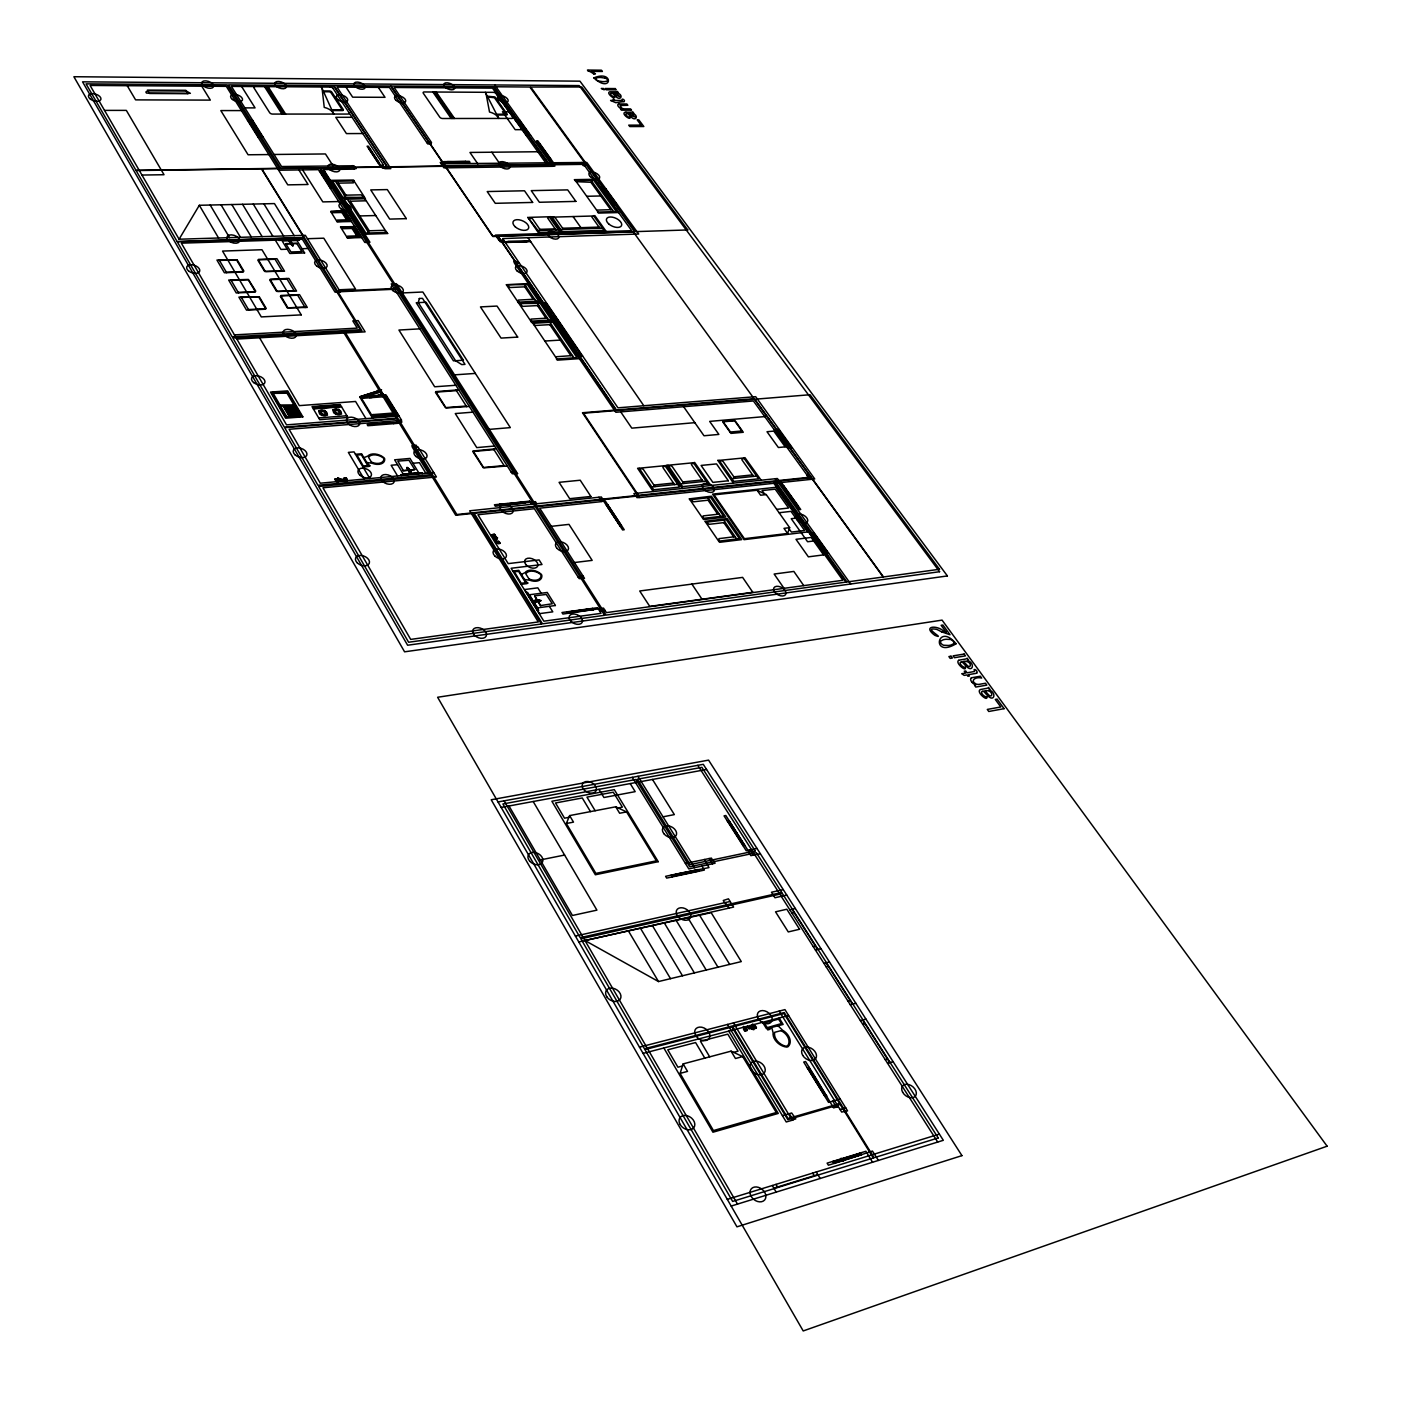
<?xml version="1.0" encoding="UTF-8"?>
<svg xmlns="http://www.w3.org/2000/svg" width="1401" height="1401" viewBox="0 0 1401 1401"><rect width="100%" height="100%" fill="white"/><g stroke="black" fill="none" stroke-linecap="round" stroke-linejoin="round"><path stroke-width="1.5" d="M414.766 469.633L403.488 470.824L397.814 461.122L408.952 460.264L414.749 469.51L403.085 470.561M347.045 237.61L360.197 236.997L353.963 227.172L340.443 226.997L354.541 226.559L361.563 237.575L347.395 237.977L340.863 227.557M336.853 221.498L349.987 220.938L343.805 211.218L330.741 211.551L337.116 221.831L351.336 221.516L344.383 210.605L330.654 211.516M292.634 244.842L291.338 242.005M538.492 600.118L541.084 600.539L539.21 601.169M301.793 251.479L296.662 243.301L285.892 243.599M411.018 471.752C401.947 459.44 411.474 478.074 411.123 471.927M291.513 244.807L293.282 245.84L292.511 244.457M409.25 471.647L410.668 472.522L409.11 472.032M680.098 1073.394L683.145 1063.902L731.059 1051.153L742.67 1056.582L776.312 1112.517L713.442 1130.572L680.098 1073.394L687.523 1071.397L683.145 1063.902M787.59 533.466L789.656 527.669L766.259 494.606L757.083 490.227L714.09 494.851L744.421 538.685L787.59 533.466L783.982 528.352L789.656 527.669M718.66 541.171L719.571 542.31L741.724 539.613L727.172 518.545L704.843 521.382L705.841 522.24L726.436 519.859L739.413 538.649L718.66 541.171L705.666 522.223M733.406 483.135L717.75 460.264L719.221 460.544L733.844 481.401L758.554 478.827L743.826 457.987L744.964 457.654L761.163 480.21M566.354 823.508L569.612 815.592L615.74 806.801L626.58 811.915L656.421 860.827L595.88 873.401L566.354 823.508L573.499 822.124L569.612 815.592M682.234 488.494L666.526 465.22L668.014 465.29L682.637 486.62L708.083 483.958L693.442 462.803L694.633 462.453L710.71 485.376M653.199 491.541L637.613 468.284L639.276 468.389L653.724 489.772L679.573 487.075L665.002 465.605L666.648 465.692M538.965 600.083L540.663 600.854L535.83 601.905M541.066 302.283L518.825 303.562L540.243 303.387L551.539 320.006L530.891 321.179L531.277 322.072L553.745 320.952L531.609 322.195M539.017 233.669L527.809 217.26L539.49 232.496L559.77 231.848L549.262 216.805L550.208 216.63L561.801 232.916L550.488 216.805M298.886 169.941L308.062 184.494L287.765 184.862L226.314 86.354L90.084 85.443L179.083 239.221L199.327 205.282L274.456 203.583L294.21 235.666M335.557 414.398L336.135 413.488M338.289 410.143L338.867 409.232M321.424 415.484L322.02 414.573M324.209 411.211L324.804 410.3M953.748 643.689L951.069 645.003A34.832 20.577 31.3 0 1 948.459 645.476L943.538 645.231A3.59 2.137 31.7 0 1 940.666 641.063L943.363 639.732A36.444 21.715 32.2 0 1 945.973 639.276L950.666 639.469A3.713 2.207 31.8 0 1 953.923 643.795M289.604 241.69L291.39 242.408M301.74 251.602L290.988 251.97L285.839 243.932L296.994 243.511M341.791 198.206L364.943 197.488L342.755 197.191L332.615 181.307L353.98 180.922L353.507 180.028L330.408 180.361M534.569 595.845L540.383 605.6L552.274 603.778L546.25 594.462L534.622 595.828L540.804 605.722M536.32 601.677L538.544 600.451M976.865 672.935C978.406 670.343 972.294 667.647 974.606 670.974M409.004 469.09L406.955 467.496L407.831 469.212M702.794 518.423L703.705 519.543L725.806 517.022L711.428 496.217L689.152 498.879L690.15 499.737L710.692 497.513L723.494 516.041L702.794 518.423L689.957 499.719M472.995 450.982L496.199 448.758M607.316 81.065L604.742 81.591A28.861 14.098 23.9 0 1 602.377 81.591L597.999 80.908A2.96 1.454 24 0 1 595.968 78.036M595.968 78.036L598.56 77.51A30.034 14.868 24.2 0 1 600.924 77.51L605.109 78.123M291.285 244.474L292.511 245.7M435.676 391.632L458.67 389.828M556.179 356.747L572.466 355.556M528.352 283.58L506.164 284.736L527.512 284.648L538.685 301.092L518.09 302.161L518.475 303.036L540.891 302.038M536.005 601.624L534.727 601.379L535.76 601.502M365.468 200.798L348.639 201.289M506.969 114.97L497.005 115.057M505.393 114.146L496.602 114.269M974.448 671.482L967.075 672.813L965.709 670.956L964.256 671.202L965.622 673.075L961.734 673.723L964.203 675.387L966.953 674.914L967.951 676.28L969.404 676.035L968.424 674.669L974.781 673.583A12.697 7.548 32.2 0 0 976.812 673.058M958.704 660.326C954.554 662.62 966.848 672.743 965.254 667.314M353.98 180.922L364.242 196.753M521.365 574.445L525.042 572.624A10.823 6.917 25.1 0 1 540.996 574.025A3.555 2.259 25.1 0 1 541.819 575.338A10.823 6.9 25 0 1 529.771 580.207L524.499 579.506M749.868 1026.022L754.053 1024.516M335.802 412.419A2.084 1.261 21 0 0 339.13 412.594A2.084 1.261 21 0 0 336.713 410.423A2.084 1.261 21 0 0 335.802 412.419L335.977 412.384M363.927 457.672L367.815 456.061A10.735 6.672 21.8 0 1 383.962 457.759A3.52 2.189 21.9 0 1 384.715 459.02A10.718 6.655 21.7 0 1 372.123 463.276L366.799 462.488M534.884 600.626L535.935 601.134M409.687 471.524L410.686 471.962M410.405 472.382L409.547 471.997M381.405 391.825L362.141 397.972L361.353 397.166L380.634 391.019L383.103 394.154L371.405 397.604M300.9 416.377L285.559 416.71M731.164 1206.068L943.328 1140.309L703.284 764.333L498.02 801.95M842.666 1160.816L828.376 1165.194L827.115 1163.145L841.406 1158.767M843.139 1160.676L872.455 1151.079L878.392 1160.431M727.294 1199.361L939.37 1134.092M773.842 1188.153L817.816 1174.581M841.896 1158.627L865.906 1151.272L872.543 1162.252M833.017 1161.639L860.442 1153.251M833.14 1161.849L860.564 1153.443M833.823 1162.988L861.247 1154.564M833.945 1163.18L861.387 1154.774M272.424 392.56L287.398 391.982L301.25 415.467M274.088 393.348L287.047 393.226M369.706 397.761L382.526 393.926L381.107 391.895M792.931 1119.732L795.803 1118.891L791.67 1112.989L782.441 1115.651M836.415 1107.088L833.613 1107.911L814.909 1076.686M838.323 1106.843L836.572 1107.35L832.737 1101.133M840.022 1109.592L845.836 1107.893M840.302 1098.962L828.534 1102.359L813.035 1077.211M824.874 1096.405L826.748 1095.88M887.551 1063.271L893.137 1061.695M812.983 1076.651L813.28 1077.141M814.384 1076.266L814.681 1076.756M885.257 1059.681L887.498 1059.051M807.326 1067.912L809.183 1067.404M292.844 404.907L279.99 405.012M293.527 406.062L280.655 406.185M597.526 210.08L612.184 209.66M860.389 1020.611L865.958 1019.122M862.631 1024.131L864.855 1023.536M742.67 1056.582L735.472 1058.508L731.059 1051.153M682.462 1066.003L677.926 1067.212L667.769 1049.804L695.596 1042.554L704.826 1058.14M733.651 1052.361L738.047 1051.188L727.802 1034.148L700.465 1041.276L709.694 1056.844M643.077 1053.394L788.623 1015.515M742.95 1027.406L747.591 1026.618M750.236 1026.635L751.461 1026.32A10.56 7.565 34.8 0 0 753.16 1028.684L753.791 1029.717L751.636 1029.087A10.595 7.653 34.6 0 0 750.393 1026.583M745.034 1028.211L748.081 1027.406M751.566 1026.513L753.388 1026.022M848.043 1001.242L850.284 1000.664M751.636 1029.087L753.16 1028.684M850.267 1004.727L855.836 1003.274M639.486 1047.16L784.963 1009.613L847.57 1110.905L841.668 1112.044L779.184 1011.102M823.893 963.328L829.445 961.944M826.082 966.743L828.306 966.182M345.609 480.823L345.557 479.702M336.66 481.664L340.828 480.981M815.435 950.018L820.986 948.67M658.505 981.558L741.287 961.594L711.165 912.664L584.953 940.509L658.505 981.558L628.401 930.929M813.28 946.638L815.487 946.095M534.727 600.241L539.105 600.083M791.898 913.084L794.122 912.559M789.779 909.757L795.313 908.478M578.788 941.962L733.599 907.077L728.45 898.829L723.266 900.493L724.65 902.717M786.767 895.099L774.963 897.743L771.478 892.244L783.264 889.617M575.408 936.078L730.114 901.491M671.289 875.362L697.961 869.688M671.412 875.537L698.066 869.863M672.007 876.518L698.766 871.019M680.571 875.152L666.683 878.094L665.598 876.325L679.485 873.366M681.026 875.047L704.37 870.074L701.936 866.116M760.375 853.752L750.848 855.643L748.659 852.211M679.94 873.278L709.011 867.587L707.382 864.96M685.404 863.419L711.393 858.095L712.479 859.829M756.943 848.393L746.243 850.775L732.39 828.972M742.968 845.609L744.737 845.241M732.355 828.499L732.618 828.937M733.669 828.236L733.949 828.656M727.277 820.916L729.045 820.566M540.261 859.934L564.585 855.048M663.023 816.818L674.354 814.611L652.481 779.446M626.58 811.915L619.645 813.245L615.74 806.801M568.894 817.343L564.533 818.184L555.532 802.966L582.291 797.975L590.469 811.617M618.139 807.939L622.377 807.134L613.288 792.213L586.966 797.116L595.162 810.724M501.173 807.431L706.542 769.464M292.634 245.7L292.634 244.772M622.149 100.452L615.459 100.469L613.148 99.173L614.128 100.469L610.591 100.452L615.792 102.693L622.237 101.765A10.455 5.166 24.3 0 0 624.128 101.678C625.862 100.084 621.028 97.842 622.342 99.944M985.481 690.746L984.798 690.868A21.068 12.679 32.7 0 1 987.687 693.81C992.311 699.817 993.939 691.551 987.582 690.711A6.62 3.958 32.8 0 0 985.533 690.798M265.7 309.201L246.523 310.146L238.888 297.117L259.325 296.872M255.367 292.073L236.244 292.949L228.661 280.06L248.38 279.429L255.805 291.25M964.063 661.395L963.38 661.517A20.875 12.504 32.1 0 1 966.252 664.424C970.718 670.238 972.644 662.445 966.287 661.412M243.354 272.022L224.405 272.775L216.927 260.043L237.224 259.956M983.064 691.166L983.327 691.131A26.864 16.217 32.6 0 1 986.357 694.371L987.057 695.089A12.346 7.373 32.8 0 0 987.985 696.069C994.815 702.514 996.444 691.709 988.861 689.975A5.534 3.31 32.7 0 0 989.964 689.362L988.528 687.418A5.604 3.345 32.6 0 1 987.372 688.189A23.116 13.782 32.4 0 1 986.234 688.451L981.4 689.345A11.19 6.707 32.8 0 0 980.07 689.677C976.042 692.374 988.423 702.199 986.724 696.787M280.83 295.488L299.534 294.63L307.309 307.449L287.258 307.782M961.664 661.797L961.909 661.762A26.601 15.971 32 0 1 964.921 664.95L965.604 665.668A12.224 7.268 32.3 0 0 966.515 666.613C973.275 672.988 974.956 662.445 967.443 660.659A5.481 3.257 32.1 0 0 968.546 660.081L967.128 658.155A5.551 3.292 32 0 1 965.972 658.908A22.906 13.572 31.8 0 1 964.834 659.153L960 659.994A11.068 6.602 32.2 0 0 958.687 660.309M270.235 279.202L288.904 278.431L296.592 291.128L276.592 291.373M592.693 608.735L567.44 612.149L592.588 608.577M567.965 612.973L593.218 609.558M599.593 611.099L604.969 610.381M537.546 610.468L538.649 610.311L527.634 592.535L526.531 592.676M575.093 610.731L561.959 612.517L562.922 614.041L603.533 608.122L606.405 612.622L842.877 580.277L773.842 483.31M575.531 610.678L597.649 607.684L601.029 613.358L543.868 621.186L511.102 568.263L542.012 564.515L539.105 559.91L508.213 563.622L477.951 514.745L534.394 508.738L579.138 578.631L584.515 578.35L539.718 508.178L601.747 501.593L598.892 497.25M258.362 259.395L276.96 258.712L284.561 271.251L264.684 271.479M824.086 548.877L825.031 548.754M823.105 551.801L825.925 551.434M827.063 551.609L813.963 534.674L814.892 534.552M823.858 553.57L828.551 552.975M525.69 581.397L527.984 583.166L526.075 582.045M577.737 576.809L583.114 576.126M521.067 584.375L527.074 583.622L518.808 570.347L512.836 571.065M814.804 540.839L807.589 541.749L791.232 518.685L798.43 517.845M809.673 533.658L814.349 533.08M574.428 562.537L592.168 560.382L568.981 524.377L551.311 526.338M811.354 535.305L814.156 534.954M815.977 537.494L816.923 537.389M735.122 536.671L718.923 538.632L719.273 541.084M290.655 242.408L291.461 244.299M725.315 522.45L709.134 524.324L706.349 522.188M719.238 514.079L703.074 515.918L703.407 518.335M619.82 525.708L621.466 525.515M796.398 505.673L797.887 505.516M494.588 540.085L497.11 539.805L496.024 538.037L493.502 538.317M776.714 509.369L788.623 508.02L775.208 489.159L762.074 490.578L764.228 493.625M497.075 541.837L499.141 541.609L500.087 543.133L498.02 543.378M498.966 541.959L495.884 541.977L496.725 543.518M495.551 542.835L499.246 542.415M499.544 542.87L496.83 543.5M779.096 512.731L791.005 511.365L804.594 530.489L791.407 532.082L789.201 528.948M491.383 534.902L494.571 534.867M492.679 534.762L494.763 534.534L495.691 536.058L493.625 536.285M491.156 535.742L494.868 535.322M492.329 536.425L495.148 535.795M493.8 537.284A9.124 5.744 24 0 0 495.919 536.846L497.6 537.931L496.655 538.037A9.159 5.797 24.3 0 0 494.308 538.107M792.055 499.334L799.253 509.684L800.742 509.509L793.596 499.527M709.554 500.034L693.407 501.803L690.64 499.684M766.259 494.606L760.603 495.218L757.083 490.227M606.423 505.376L608.069 505.201M782.669 486.445L784.157 486.287M637.823 495.394L536.478 506.094L320.794 167.997L445.15 166.264L492.819 236.524L497.933 236.349L616.037 410.003L582.466 412.735L639.154 497.618L814.752 478.967L755.682 396.676L617.946 407.831L502.644 238.555L638.663 234.02L586.756 162.446L441.175 163.794M601.624 501.418L605.32 501.033L617.053 518.825M639.031 497.443L637.017 497.653L636.107 496.287M777.975 482.697L781.32 482.329L793.369 499.194M682.76 481.944L702.024 479.965M653.917 485.061L673.478 483.047M733.861 476.813L752.565 474.886M651.815 486.953L677.664 484.273M680.711 483.818L706.157 481.191M731.917 478.652L756.628 476.095M507.39 503.432L494.413 504.78L495.306 506.216L508.283 504.868M529.666 501.12L507.495 503.607M499.719 504.43L524.745 501.961M500.315 505.358L525.322 502.889M508.721 504.815L535.427 501.646L536.793 503.765M667.962 465.255L693.442 462.75M639.119 468.214L665.002 465.675M719.063 460.386L743.826 457.952M639.609 468.897L641.29 468.74A1.839 1.086 26.1 0 1 643.619 469.843L654.967 486.62M665.422 466.358L663.776 466.515A1.821 1.086 26.5 0 0 663.163 467.916L674.546 484.606M668.47 465.92L670.116 465.762A1.821 1.068 26.5 0 1 672.427 466.866L683.828 483.503M693.863 463.433L692.234 463.591A1.804 1.068 26.8 0 0 691.656 464.974L703.074 481.506M719.571 461.034L721.165 460.876A1.786 1.051 27.2 0 1 723.441 461.962L734.93 478.336M744.246 458.617L742.67 458.757A1.786 1.033 27.5 0 0 742.127 460.123L753.65 476.393M787.607 448.232L792.16 447.795M787.905 443.924L788.816 443.837M511.032 472.049L516.321 471.542M786.907 446.586L789.639 446.324M790.742 446.499L778.326 430.702L779.236 430.615M408.829 469.317L410.616 471.401M339.55 478.687L337.606 478.039L339.55 478.687A9.247 5.814 21.3 0 0 340.39 480.543M339.287 480.49L335.645 480.631L334.821 479.212L337.518 478.967L338.341 480.368M342.702 480.175L347.273 479.527L346.45 478.126L343.77 478.389L344.593 479.79M340.548 480.525L339.357 480.631A9.299 5.867 21 0 0 338.061 478.827M343.052 480.771L347.518 480.648M484.098 467.444L504.097 465.57M433.715 472.54L320.286 483.205L289.079 429.284L401.649 420.318L399.022 416.044L286.522 424.871L181.359 243.161L302.406 239.291L335.067 292.196L340.408 291.951L305.33 235.315L179.083 239.221M507.162 465.973L483.398 467.899L472.767 451.49M775.786 431.21L778.518 430.965M780.234 433.329L781.145 433.259M408.514 468.547L407.638 468.845M408.672 469.247L409.232 471.472M367.885 464.291L370.109 466.008L368.253 464.904M729.974 432.068L742.355 430.948M362.999 466.971L369.146 466.41L361.598 453.766L355.469 454.292M774.193 429.669L778.728 429.249M397.551 464.677L391.124 465.255L397.569 475.937M412.945 463.276L419.407 462.68L425.886 473.275M494.465 446.026L476.76 447.602L455.272 413.558L472.89 412.157M473.993 451.42L493.958 449.633M293.369 406.08L299.061 415.817M694.826 422.664L631.798 428.146L620.713 411.876M764.736 416.587L709.659 421.386L718.871 434.415L704.002 435.764L683.618 406.71M723.196 421.351L734.019 420.405M723.476 421.754L734.299 420.808M489.404 429.371L510.332 427.62L422.839 292.003L402.297 292.949M371.755 424.485L393.138 422.769M372.859 417.025L397.516 415.099M373.069 417.375L397.726 415.449M446.376 407.551L466.218 406.027M318.675 417.918L346.905 415.747M469.247 406.448L445.728 408.006L435.431 392.315M371.458 414.731L396.098 412.822L385.853 396.133M324.174 406.518L328.972 406.15M324.647 407.323L329.445 406.973M314.069 408.444L340.373 406.465M313.386 408.934L341.564 406.833M436.622 392.087L456.428 390.634M361.528 398.357L386.116 396.571M313.229 406.99L339.515 405.029M455.763 385.275L434.678 386.781L398.917 330.041L419.845 328.85M454.589 374.855L475.359 373.419M556.372 359.006L576.949 357.623L552.852 322.177L532.362 323.333M557.143 360.162L579.384 358.656M578.42 352.019L579.384 351.966M577.107 354.558L580.014 354.365M581.17 354.576L569.069 338.289L570.032 338.219M577.685 356.152L582.536 355.836M544.849 341.038L560.26 340.093M570.82 340.863L571.783 340.811M566.599 334.681L567.58 334.611M565.268 337.168L569.331 337.186M565.846 338.744L569.244 338.534M236.857 339.06L365.136 331.862L358.166 320.601L352.807 320.899L357.273 328.114L234.44 334.874M558.316 321.022L557.353 321.074L568.368 337.256M554.621 321.494L557.528 321.337M559.087 323.631L560.05 323.578M551.434 324.559L535.707 325.452L533.728 324.524M554.919 317.502L555.882 317.449M547.476 318.132L530.997 319.095L531.487 321.127M553.57 319.953L556.477 319.796M557.616 320.006L545.76 304.052L546.723 303.999M542.555 304.472L547.371 304.227M538.93 305.523L522.818 306.364L520.244 304.402M547.476 306.574L548.439 306.521M535.375 600.626L538.387 600.364M534.639 299.219L518.212 300.094L518.703 302.108M541.522 302.966L546.337 302.721M248.485 309.551L265.227 308.728M288.431 307.887L304.84 307.082M526.198 286.767L510.139 287.52L507.565 285.576M238.188 292.354L254.894 291.618M277.748 291.478L294.14 290.743M339.06 289.779L355.539 289.044L323.789 238.188L307.432 238.713M241.41 297.502L258.117 296.732M281.268 295.961L297.66 295.208M231.183 280.445L247.854 279.745M270.673 279.675L287.03 278.992M226.349 272.214L242.986 271.549M265.77 271.514L282.109 270.866M519.176 262.828L514.36 263.02L615.81 412.279L753.423 400.966L807.256 475.377M219.432 260.428L236.051 259.833M258.782 259.85L275.086 259.255M520.962 241.97L504.763 242.531L503.274 240.342M530.734 241.637L520.874 241.848M291.601 244.369L291.198 242.461M503.835 240.324L499.054 240.482L495.376 235.088L631.693 230.675L584.76 165.843M287.24 249.22L280.971 249.431L275.332 240.166M302.003 248.713L308.08 248.502M530.068 240.674L500.437 241.935L499.439 240.464M508.44 242.18L526.811 241.55M539.823 229.344L555.181 228.853M357.745 235.858L347.518 236.174L347.501 237.399M560.785 229.519L602.5 228.205M538.124 230.517L558.404 229.869M353.017 228.416L342.79 228.713L341.266 227.557M367.552 230.832L383.979 230.342L385.923 231.323M387.201 232.443L365.854 233.091L344.226 199.24L365.468 198.767M364.803 234.247L387.919 233.529M562.624 228.24L599.05 227.102M528.983 217.365L549.245 216.77M529.298 217.82L532.398 218.644L540.593 230.429M549.542 217.26L547.581 217.926L555.952 229.957M552.117 217.155L593.761 215.982M359.759 215.947L375.731 215.526M597.544 212.076L616.317 211.586L593.709 180.309L575.005 180.659M347.536 219.799L337.326 220.08L337.308 221.288M598.28 213.092L618.559 212.549L594.514 179.293L574.305 179.661M612.43 203.443L615.092 203.373M616.142 203.583L605.337 189.923L606.23 189.906M612.99 204.826L617.421 204.721M342.86 212.444L332.667 212.707L331.144 211.533M613.603 201.324L614.479 201.306M606.983 192.2L607.876 192.182M338.762 201.534L322.808 201.902L302.581 169.889M586.721 196.28L600.784 195.965M601.414 188.855L605.845 188.767M344.331 195.194L361.055 194.844L363.559 196.735M602.85 190.221L605.495 190.151M336.643 183.163L353.332 182.866L353.35 180.939M328.499 184.634L329.515 184.617M330.916 186.806L333.963 186.736M330.058 187.069L331.074 187.034L320.811 172.551M592.448 182.323L576.249 181.692M330.321 188.277L335.399 188.189M319.533 171.36L324.612 171.29M141.939 175.055L164.022 174.722L126.335 110.381L104.515 110.381M321.985 172.778L325.014 172.726M322.335 174.967L323.368 174.95M553.535 217.102L555.409 217.978L563.465 229.431M625.967 112.185L630.538 112.168A19.036 9.439 24.3 0 0 631.571 112.115A4.606 2.294 24.4 0 0 632.709 111.765L633.725 113.131A4.553 2.259 24.4 0 1 632.674 113.376C639.084 115.442 636.019 121.922 631.186 117.089A10.14 5.044 24.5 0 1 630.415 116.336L630.012 115.898M442.769 162.358L440.229 162.393L443.924 167.857L552.782 166.299L494.658 84.953M466.078 162.078L447.357 161.605M442.926 162.586L469.965 162.253L469.335 161.325L443.557 161.658L444.975 163.742M354.173 168.645L356.169 168.61L353.98 165.773L281.548 166.526L231.41 86.389L332.16 87.072L383.611 165.16L379.706 165.423L367.08 146.212L368.375 146.194L382.561 168.243L384.522 168.208M552.695 166.176L554.849 166.141L553.307 163.97M278.641 170.221L318.447 169.661L364.82 242.461L369.952 242.285L323.526 169.591L354.506 169.136L352.194 165.581M549.857 159.661L551.293 159.644M377.85 162.586L379.163 162.569M447.497 161.816L465.727 161.588M274.018 154.478L325.452 153.952L333.088 165.826M537.791 151.746L469.948 152.446L477.846 163.899M268.869 154.565L248.082 154.775L220.815 110.574L241.445 110.591M430.125 143.725L431.385 143.725L430.597 142.569M430.265 143.953L427.743 143.97L389.425 87.44L336.993 87.09L390.844 168.628L384.837 168.698L382.508 165.16M538.755 144.11L540.191 144.093M368.918 148.996L370.214 148.996M426.815 142.604L431.543 142.569L394.119 87.475L492.504 88.14L545.795 162.989M256.138 133.323L257.171 133.323M526.864 131.974L527.757 131.974M362.771 133.533L346.432 133.603L335.785 117.316L352.071 117.299M258.502 135.459L261.584 135.442M525.603 133.988L528.282 133.971M257.626 135.704L258.642 135.687L248.783 121.537M529.333 134.181L519.018 120.976L519.911 120.976M257.837 136.895L262.985 136.86M526.093 135.319L530.576 135.284M522.065 129.645L515.183 129.68L502.469 111.765L509.334 111.765M247.522 120.363L252.653 120.346M515.113 119.891L519.578 119.873M249.956 121.764L253.021 121.747M516.496 121.204L519.176 121.204M250.236 123.883L251.269 123.883M520.594 123.165L521.487 123.165M629.557 113.499L628.926 113.499A17.302 8.669 24.3 0 1 631.133 115.618L635.108 117.036L631.431 113.691A5.429 2.714 24.5 0 0 629.592 113.534M244.86 107.877L255.07 107.895L241.585 86.459M331.722 109.733L340.653 109.751A1.804 0.946 20.9 0 0 341.476 109.506M332.09 110.556L342.369 110.574A1.804 0.946 20.9 0 0 343.192 110.329M614.251 93.114L613.62 93.114A17.197 8.546 24.1 0 1 615.81 95.198L619.767 96.581L616.23 93.359M323.596 91.748L328.85 91.766A1.786 0.928 20.8 0 1 331.109 92.869L341.494 108.665A1.804 0.946 20.9 0 1 341.651 109.068M487.303 96.179L494.973 96.967L507.302 114.357M487.706 96.967L494.465 97.737L505.673 113.534M323.228 90.942L329.48 90.977A1.786 0.928 20.8 0 1 331.757 92.063L343.21 109.488A1.804 0.946 20.9 0 1 343.368 109.873M593.814 73.885L595.46 73.903A13.029 6.41 23.9 0 0 591.502 71.346L602.377 71.469L601.432 70.208L587.474 70.05L588.07 70.873M627.385 113.481L627.595 113.499A22.066 11.05 24.2 0 1 629.872 115.81M612.079 93.096L612.29 93.096A21.926 10.893 24 0 1 614.549 95.391M506.934 285.576L518.055 302.161M535.585 600.504L534.709 600.994M621.676 108.893L620.52 108.998L621.396 110.171L631.518 110.171L630.538 108.875L625.021 108.875A8.634 4.291 24.3 0 1 623.883 108.823L622.552 108.542A2.137 1.068 24.3 0 1 621.921 108.28L620.048 105.495L627.823 105.285L626.86 103.989L620.223 103.972A9.404 4.676 24.4 0 0 618.944 104.042M332.755 409.687L334.331 410.44M340.11 413.19L341.669 413.925M322.86 406.868L323.789 407.131M318.64 410.756L320.216 411.509M326.013 414.258L327.589 415.011M941.647 631.851L950.018 634.741L942.908 625.021L941.122 625.301L946.393 632.516M778.028 1025.777L782.581 1030.208A12.469 8.931 35.4 0 1 788.115 1046.617A4.098 2.942 35.6 0 1 786.469 1047.072A12.451 8.896 35.4 0 1 773.107 1032.712L771.706 1027.423M614.671 95.478L615.074 95.898A10.087 4.974 24.3 0 0 615.775 96.599C620.818 101.38 623.9 94.795 617.368 93.026A4.518 2.224 24.2 0 0 618.419 92.781L617.403 91.433A4.571 2.259 24.2 0 1 616.282 91.783A18.931 9.299 24.1 0 1 615.232 91.801L610.801 91.801A9.124 4.518 24.2 0 0 609.593 91.853C605.775 92.956 615.512 100.609 614.549 96.879M605.407 188.785L616.965 204.739M778.273 429.301L791.705 447.83M583.131 162.481L585.46 165.703L583.341 165.738L581.783 163.584M601.87 188.855L613.428 204.826M808.324 475.254L811.267 479.335M581.362 162.516L582.151 163.584M774.648 429.634L788.062 448.18M809.113 477.986L811.88 479.089L809.06 475.184L806.871 475.412L808.745 478.021M591.029 180.361L613.638 211.656M590.959 182.358L610.696 209.695M575.513 180.641L598.034 212.076M594.812 215.561L606.213 231.498M593.499 215.596L604.024 230.342L562.291 231.655L551.836 216.752M553.605 162.884L537.896 140.906L536.478 140.906L552.94 163.987M539.858 144.093L550.978 159.644M783.807 486.322L797.694 505.533M599.891 228.293L591.73 216.822M539.07 144.11L550.19 159.661M779.271 481.138L777.397 478.512L633.865 493.572L635.704 496.322M782.844 486.427L796.731 505.638M778.903 481.173L791.88 499.351M735.262 421L743.301 432.279L730.919 433.399L722.898 422.086M734.807 421.036L741.9 430.983M778.483 482.82L850.67 583.989M519.141 119.891L530.121 135.284M775.173 478.739L778.098 482.855M813.893 533.151L828.079 553.027M515.55 119.891L526.531 135.302M810.146 533.606L824.331 553.518M723.354 422.034L730.446 432.016M573.062 216.56L580.925 227.662M289.849 242.461L291.583 244.877M803.771 585.636L793.842 571.433L774.14 574.042L784.052 588.332M491.804 152.236L499.719 163.602M436.219 92.028L454.537 118.49M435.116 92.028L453.434 118.49M434.012 92.011L452.33 118.49M432.909 92.011L451.21 118.507M723.739 520.174L736.716 538.965M708.013 497.793L720.815 516.356M527.967 237.715L643.812 405.73M723.827 522.626L733.634 536.863M708.065 500.21L717.75 514.255M526.286 240.797L526.951 241.76L507.915 241.427M465.587 161.378L466.218 162.288M518.598 262.845L517.757 261.619L513.747 261.514L514.745 263.003M545.865 302.739L582.045 355.872M541.994 302.931L578.158 356.134M524.85 284.771L536.005 301.233M537.564 303.509L548.859 320.164M549.928 322.335L574.007 357.833M524.71 286.837L533.151 299.306M537.441 305.611L545.987 318.22M549.805 324.647L570.82 355.661M378.305 87.37L385.012 97.317L352.667 97.177L346.012 87.16M532.905 323.298L556.915 358.971M519.561 304.402L530.856 321.197M691.901 584.094L702.024 599.243M617.281 519.193L624.251 529.753L622.604 529.946L615.652 519.368M607.859 505.218L621.256 525.533M607.701 505.236L621.098 525.55M603.183 499.772L601.344 496.987L469.668 510.805L538.299 621.939L410.686 639.399L322.93 487.776L436.429 476.97L417.901 446.814L412.402 447.287L428.198 473.065M606.808 505.341L620.188 525.655M606.633 505.358L620.03 525.673M602.763 499.807L615.407 519.018M369.934 148.996L378.865 162.586M369.199 148.996L378.147 162.586M364.925 198.784L386.658 232.461M350.355 201.254L369.251 230.78M338.201 183.146L345.889 195.159M347.29 199.17L368.936 233.004M335.417 181.254L345.574 197.121M324.104 171.29L334.892 188.189M268.046 86.547L285.611 114.076M792.003 909.249L817.659 949.493M826.117 962.767L852.509 1004.149M862.613 1020.016L889.793 1062.641M266.855 86.529L284.403 114.076M320.041 171.342L330.829 188.277M265.647 86.529L283.195 114.076M529.543 501.138L531.68 504.307M697.821 765.331L937.724 1142.043M264.439 86.512L281.986 114.076M750.148 849.829L753.563 855.188M456.043 390.021L466.621 406.658M493.555 448.985L504.518 466.218M342.107 211.271L348.289 220.99M352.264 227.225L358.498 237.049M733.896 828.184L725.823 815.505L724.054 815.855L732.128 828.551M734.159 828.621L749.097 852.106M744.509 845.293L728.818 820.601L744.334 845.328M341.914 212.462L346.59 219.834M352.071 228.451L356.8 235.876M592.465 608.384L593.429 609.89M727.504 820.881L743.371 845.539M524.534 501.646L525.445 503.064M436.359 392.543L445.571 407.183M473.731 451.893L483.275 467.058M567.23 611.799L568.176 613.323M499.614 504.237L500.507 505.673M252.145 120.346L262.477 136.86M712.916 859.741L715.105 863.226L688.802 868.918L632.289 777.345M709.064 858.463L712.461 863.909M248.047 120.346L258.362 136.895M541.189 593.236L537.826 587.842L524.587 589.541L539.508 613.638L552.8 611.852L549.332 606.318M704.3 859.461L707.715 864.907M725.333 902.559L728.8 908.146M495.919 536.846L496.655 538.037M493.099 535.847L494.395 538.229M495.656 539.963L497.127 542.327M492.381 535.935L493.835 538.282M494.921 540.05L496.392 542.415M491.488 534.902L492.434 536.425M697.821 869.478L698.906 871.229M637.963 776.312L694.511 867.709M298.868 239.413L299.341 240.184L278.904 240.044M779.166 1017.984L783.141 1024.429L766.54 1028.789L762.582 1022.292M814.611 1076.196L805.593 1061.555L803.719 1062.063L812.738 1076.721M808.762 1067.509L826.502 1095.932M807.747 1067.807L825.294 1096.283M860.284 1152.988L861.545 1155.019M807.554 1067.86L825.101 1096.335M201.762 86.197L210.343 100.119L135.599 99.874L127.211 85.689M630.205 783.579L635.178 791.653L603.936 797.502L598.98 789.341M385.205 395.064L398.812 415.729L386.081 394.994L359.742 396.921L372.386 417.796L373.279 417.726L360.635 396.851M400.879 420.37L401.929 422.086L367.15 424.573L367.85 425.729L398.077 423.295L396.501 420.72M417.13 446.866L416.062 445.133L413.137 445.378L411.841 445.798L412.735 447.252M393.909 412.997L394.539 414.031L374.295 415.607L373.664 414.573M769.324 1028.054L770.077 1029.28L767.695 1029.893L768.536 1028.264M263.878 203.81L283.58 235.981M699.572 915.221L729.676 964.396M671.167 875.135L672.252 876.921M392.981 422.507L393.681 423.662M842.036 1158.872L841.108 1158.259L841.563 1159.03M842.982 1160.413L843.455 1161.184L842.509 1160.553M422.191 473.626L421.648 472.732L400.774 474.694L401.299 475.587M754.929 1025.935L756.295 1028.194L754.333 1028.702L752.95 1026.443M754.526 1026.022L755.664 1027.896M753.598 1024.884L754.333 1026.075M253.248 204.056L272.897 236.314M687.891 917.795L717.995 967.215M752.617 1024.008L755.069 1028.054M753.545 1026.285L752.092 1025.024M753.353 1026.338L754.491 1028.194M832.859 1161.394L834.103 1163.443M749.658 1025.655L751.321 1028.404L749.045 1028.999L747.363 1026.25M744.912 1026.898L745.192 1028.474M745.787 1028.316L747.153 1030.576L745.174 1031.101L743.808 1028.824M745.385 1028.422L746.523 1030.278M743.476 1026.39L745.927 1030.436M743.668 1027.476L744.404 1028.667M744.194 1028.719L745.332 1030.593M242.548 204.301L262.145 236.646M297.362 294.735L305.138 307.572M676.158 920.387L706.227 970.052M274.789 258.782L282.389 271.339M286.732 278.519L294.42 291.215M789.271 1113.69L793.089 1119.994L786.241 1121.973L727.487 1024.446M371.598 424.223L372.298 425.379M733.441 1022.905L792.248 1120.222M365.941 418.636L355.574 401.474L299.324 405.625L259.57 337.781M816.258 1171.989L820.163 1178.486M231.813 204.546L251.339 236.979M664.337 922.996L694.388 972.907M728.73 1031.101L778.273 1113.427L712.951 1132.218L663.846 1047.983M812.633 1173.11L814.191 1175.702M281.023 296.311L287.8 307.59M280.358 296.329L287.135 307.607M258.537 260.183L265.157 271.216M270.428 280.007L277.118 291.18M257.872 260.218L264.491 271.234M269.763 280.042L276.47 291.198M652.428 925.623L682.497 975.779M221.025 204.791L240.464 237.312M640.467 928.268L670.519 978.669M210.185 205.036L229.554 237.662M369.864 478.547L354.033 451.893L348.359 452.383L364.172 479.072M259.43 297.012L266.155 308.36M237.329 260.113L243.914 271.181M236.681 260.131L243.249 271.216M248.485 280.06L255.14 291.268M258.765 297.047L265.489 308.378M775.996 1184.388L777.555 1187.015M772.284 1185.526L776.189 1192.128M199.327 205.282L218.556 237.995M219.151 259.956L226.629 272.687M230.902 279.955L238.468 292.844M241.112 297.012L248.765 310.041M346.905 479.58L345.889 477.864L343.981 478.039L344.979 479.755M345.679 478.196L346.52 479.615M346.327 479.632L346.853 480.525M345.119 478.249L346.905 481.314M344.541 478.319L345.364 479.72M533.186 801.512L596.914 910.142L572.449 915.483L509.001 805.978M343.21 481.051L342.002 478.967L339.778 479.177L340.986 481.261M287.1 393.296L300.217 415.729L286.802 416.762L273.72 394.241M337.956 480.403L336.958 478.704L335.032 478.879L336.03 480.596M338.587 481.489L337.378 480.455M336.748 479.037L337.571 480.438M336.17 479.089L337.956 482.154M293.002 406.115L298.676 415.852M335.592 479.142L337.133 481.436M291.846 406.202L297.537 415.939M291.461 406.22L297.152 415.974M290.322 406.308L295.996 416.062M289.937 406.343L295.629 416.079M288.799 406.43L294.473 416.167M288.413 406.448L294.087 416.202M287.187 406.535L292.862 416.29M286.802 406.57L292.476 416.325M285.646 406.658L291.32 416.412M285.261 406.675L290.935 416.447M284 406.78L289.674 416.535M283.615 406.798L289.289 416.57M272.074 393.453L285.541 416.675M504.115 800.829L737.504 1204.107M629.89 117.334C631.238 120.906 620.871 113.919 624.881 112.255A9.177 4.588 24.4 0 1 625.984 112.203M485.306 92.308L498.738 118.437A8.774 4.501 22.8 0 0 489.527 112.027L486.077 93.797M321.407 86.897L333.683 114.059A9.212 4.851 20.7 0 0 324.244 107.387L322.107 88.456M588.087 70.803A10.56 5.201 23.9 0 1 593.691 73.92M605.109 78.036A3.065 1.506 24.1 0 1 607.456 81.153M614.286 93.149A5.394 2.679 24.2 0 1 616.107 93.289M614.584 97.054A3.818 1.891 24.2 0 1 610.591 93.429A2.592 1.278 24.2 0 1 611.852 93.131M618.734 103.884A4.308 2.137 24.3 0 0 618.822 106.949A4.501 2.242 24.3 0 0 621.676 108.91M629.925 117.509A3.835 1.909 24.4 0 1 625.897 113.831A2.609 1.296 24.4 0 1 627.158 113.534M946.393 632.534A9.93 5.849 31.5 0 1 943.941 631.466C937.917 625.056 921.665 625.459 934.8 635.318C947.426 640.275 920.702 626.317 936.796 629.399A38.457 23.029 31.7 0 1 941.63 631.886M964.116 661.447A6.55 3.905 32.2 0 1 966.13 661.342M965.342 667.577A4.641 2.767 32.2 0 1 960.14 662.603A3.152 1.874 32.2 0 1 961.454 661.902M971.699 677.804A11.436 6.847 32.6 0 1 972.959 677.506L980.332 676.21L981.681 678.066C975.761 676.438 969.597 680.571 975.937 683.933A2.592 1.559 32.5 0 0 976.672 684.231L978.196 684.424A10.49 6.269 32.4 0 0 979.457 684.301L985.481 683.25L986.847 685.107L975.779 687.05L974.571 685.369L975.797 684.966A5.481 3.275 32.5 0 1 972.189 682.462M972.224 682.445A5.236 3.135 32.5 0 1 971.436 677.594M986.812 697.05A4.676 2.802 32.8 0 1 981.541 692.006A3.187 1.909 32.7 0 1 982.872 691.271M377.394 391.037A4.221 2.539 21.7 0 1 380.914 389.916M377.727 390.932A3.958 2.382 21.7 0 1 380.582 390.021M255.07 86.459A2.294 1.191 19.8 0 0 253.914 87.808L269.657 112.675A2.312 1.226 20 0 0 272.565 114.076L348.008 114.059A2.259 1.173 21 0 0 349.042 112.693M330.163 86.967A2.242 1.156 20.8 0 1 332.983 88.316M593.884 77.948C612.079 94.462 614.374 69.314 593.884 77.878M525.673 582.781L521.207 583.254L514.307 571.661L518.668 571.45L525.673 582.781M764.175 1023.168L767.31 1027.616L781.548 1023.553L778.466 1019.14L764.175 1023.08M956.077 643.76C930.492 659.206 937.322 621.028 956.077 643.76M533.956 600.766L534.727 601.782L533.974 600.714M340.443 479.597L342.124 480.123L340.461 479.545M750.533 1027.984L748.729 1027.248L750.533 1028.036M367.78 465.587L363.209 465.92L356.905 454.922L361.388 454.8L367.78 465.552M496.479 539.227L494.851 538.667L496.479 539.227M289.236 241.55L291.128 241.76L289.271 241.462M419.319 298.501L418.304 302.634L455.57 360.722L461.787 364.593L465.009 364.383L422.489 298.343L419.319 298.501M147.823 90.82L145.844 92.011L146.492 93.114L190.378 93.324L186.333 91.03L147.823 90.82M1327.115 1146.193L803.211 1330.95L437.62 697.26L942.067 620.118L1327.115 1146.193M381.492 389.863L360.004 396.711L381.492 389.863M961.944 1155.632L736.961 1226.838L491.208 799.761L708.573 760.13L961.944 1155.632M873.313 1157.979L732.653 1201.428L644.898 1049.594L731.952 1027.021L787.835 1119.662L840.215 1104.461L873.313 1157.979M938.215 1137.927L874.101 1157.734L784.245 1012.538L644.425 1048.754L580.89 938.845L782.406 893.575L938.215 1137.927M839.672 1103.568L788.08 1118.506L732.741 1026.81L783.965 1013.536L839.672 1103.568M781.005 1030.628L774.683 1032.309A11.593 8.283 35.4 0 0 785.331 1046.092A4.098 2.942 35.5 0 0 787.922 1045.391A11.611 8.318 35.4 0 0 781.005 1030.628M746.173 1028.211L743.406 1028.929L744.544 1030.803L747.311 1030.085L746.173 1028.211M755.314 1025.83L752.565 1026.548L753.703 1028.404L756.452 1027.686L755.314 1025.83M799.551 929.266L788.273 931.928L775.541 911.823L786.819 909.231L799.551 929.266M781.723 892.49L580.189 937.672L502.906 803.964L635.844 779.499L689.73 866.764L756.347 852.701L781.723 892.49M755.209 850.915L690.133 864.61L637.35 779.219L701.919 767.345L755.209 850.915M658.242 861.685L595.355 874.767L551.871 801.249L614.303 789.656L658.242 861.685M1004.079 708.678L988.773 711.48L987.285 709.431L1000.787 706.98L995.27 699.432L997.074 699.099L1004.079 708.678M951.034 656.211L948.88 656.561L950.211 658.4L952.382 658.05L951.034 656.211M964.133 654.057L953.1 655.861L954.431 657.699L965.482 655.878L964.133 654.057M947.391 575.934L404.574 651.815L73.885 76.722L579.944 81.17L947.391 575.934M541.399 623.988L408.602 642.236L318.64 486.497L431.561 475.797L455.745 515.253L473.048 513.431L541.399 623.988M604.584 615.302L542.502 623.83L474.151 513.309L535.427 506.829L604.584 615.302M846.011 582.115L606.02 615.092L536.846 506.672L774.385 481.559L846.011 582.115M883.19 577.002L846.957 581.975L775.313 481.454L811.249 477.653L883.19 577.002M939.493 569.261L883.471 576.967L754.771 399.232L810.023 394.732L939.493 569.261M939.581 571.713L407.603 645.231L82.554 81.836L579.208 85.601L939.581 571.713M752.81 592.29L649.749 606.388L639.714 590.994L742.618 577.387L752.81 592.29M538.404 610.696L526.776 592.308L538.404 610.696M555.391 605.512L537.546 607.876L529.403 594.76L547.231 592.465L555.391 605.512M823.595 554.884L808.377 556.845L795.996 539.315L811.197 537.441L823.595 554.884M807.659 531.942L744.054 539.665L712.531 494.115L775.891 487.303L807.659 531.942M498.598 541.346L496.882 541.539L498.213 543.676L499.912 543.483L498.598 541.346M494.203 534.271L492.504 534.464L493.817 536.583L495.516 536.39L494.203 534.271M535.059 506.234L456.849 514.5L344.751 331.687L361.966 330.724L337.904 291.828L396.658 289.149L535.059 506.234M810.864 477.111L638.488 495.324L583.499 413.225L754.474 399.267L810.864 477.111M728.327 480.771L712.864 482.382L701.095 465.43L716.524 463.906L728.327 480.771M590.872 496.462L569.682 498.686L559.069 482.329L580.224 480.228L590.872 496.462M517.547 473.626L512.241 473.766L391.212 283.895L396.36 283.667L517.547 473.626M785.208 446.849L778.378 447.514L766.995 431.718L773.807 431.105L785.208 446.849M418.689 472.697L403.278 474.151L394.609 459.808L409.985 458.425L418.689 472.697M422.244 473.065L400.616 475.097L422.244 473.065M430.843 474.624L317.939 485.271L284.683 427.708L396.676 418.846L430.843 474.624M754.106 398.742L616.37 409.968L498.248 236.349L633.305 231.918L754.106 398.742M396.325 418.286L284.333 427.13L232.811 337.939L343.298 331.757L396.325 418.286M302.861 416.868L285.611 418.199L270.463 392.07L287.643 390.861L302.861 416.868M347.938 417.463L319.708 419.67L312.02 406.623L340.198 404.539L347.938 417.463M463.416 360.215L453.469 360.863L416.22 302.739L426.079 302.248L463.416 360.215M517.687 337.098L501.05 338.096L480.455 306.907L497.04 306.066L517.687 337.098M360.232 329.708L232.163 336.818L177.244 241.76L303.387 237.785L360.232 329.708M301.25 314.875L261.286 316.906L222.549 251.077L261.969 249.728L301.25 314.875M396.168 288.378L337.413 291.04L261.794 168.821L319.446 168.015L396.168 288.378M304.612 252.951L289.832 253.476L282.214 240.99L296.959 240.517L304.612 252.951M303.929 237.505L177.086 241.497L136.107 170.554L261.444 168.821L303.929 237.505M299.411 239.711L278.729 240.359L299.411 239.711M634.618 231.638L492.977 236.279L445.465 166.264L585.846 164.32L634.618 231.638M687.768 229.939L635.529 231.62L530.699 87.02L581.73 86.985L687.768 229.939M406.343 218.644L389.688 219.099L370.722 189.906L387.306 189.59L406.343 218.644M532.625 202.427L495.271 203.32L487.198 191.552L524.499 190.781L532.625 202.427M575.881 201.394L539.385 202.269L531.242 190.641L567.685 189.888L575.881 201.394M585.198 163.427L548.982 163.917L493.993 86.757L529.823 87.02L585.198 163.427M548.702 164.372L445.15 165.808L391.002 86.021L493.397 86.757L548.702 164.372M279.324 168.33L135.967 170.309L86.039 83.867L227.207 84.866L279.324 168.33M387.079 166.842L280.708 168.313L228.573 84.883L333.508 85.619L387.079 166.842M444.993 166.036L387.412 166.824L333.823 85.619L390.686 86.021L444.993 166.036M641.098 125.109L628.734 125.162L629.802 126.563L643.812 126.51L638.821 119.873L637.175 119.891L641.098 125.109M511.908 118.42L442.558 118.507A2.189 1.138 22.2 0 1 439.774 117.176L423.33 93.272A2.172 1.121 22 0 1 424.275 91.958L493.362 92.343A2.137 1.086 22.8 0 1 496.077 93.657L512.766 117.106A2.154 1.103 23 0 1 511.908 118.42M187.944 93.674L149.417 93.482L147.385 90.102L185.895 90.312L187.944 93.674M603.288 88.508L601.309 88.491L604.251 89.787L603.288 88.508M615.267 88.578L605.162 88.508L606.125 89.787L616.212 89.857L615.267 88.578M528.983 578.946L525.83 573.885A10.087 6.445 25.1 0 1 539.77 573.762A3.555 2.259 25.1 0 1 541.066 575.829A10.07 6.427 25 0 1 528.983 578.946M371.405 462.067L368.533 457.269A10 6.217 21.8 0 1 382.736 457.497A3.52 2.189 21.8 0 1 383.909 459.458A9.982 6.199 21.7 0 1 371.405 462.067M902.612 1092.167A8.196 5.727 38.3 0 0 915.326 1096.23A8.196 5.727 38.3 0 0 909.109 1084.654A8.196 5.727 38.3 0 0 902.612 1092.167M529.596 861.02A7.916 5.657 27.6 0 0 542.415 862.263A7.916 5.657 27.6 0 0 534.236 852.368A7.916 5.657 27.6 0 0 529.596 861.02M663.829 833.63A7.635 5.254 30 0 0 676.053 835.609A7.635 5.254 30 0 0 668.592 825.872A7.635 5.254 30 0 0 663.829 833.63M583.797 789.534A7.618 5.254 27.9 0 0 596.038 790.865A7.618 5.254 27.9 0 0 588.07 781.495A7.618 5.254 27.9 0 0 583.797 789.534M677.401 915.729A7.881 5.569 31.5 0 0 690.045 918.391A7.881 5.569 31.5 0 0 683.075 907.918A7.881 5.569 31.5 0 0 677.401 915.729M758.344 1018.685A8.108 5.797 34.7 0 0 771.215 1022.047A8.108 5.797 34.7 0 0 764.631 1010.857A8.108 5.797 34.7 0 0 758.344 1018.685M802.72 1055.373A8.178 5.832 36.1 0 0 815.61 1058.701A8.178 5.832 36.1 0 0 808.85 1047.335A8.178 5.832 36.1 0 0 802.72 1055.373M751.146 1069.558A8.283 6.024 35.6 0 0 764.298 1072.921A8.283 6.024 35.6 0 0 757.591 1061.363A8.283 6.024 35.6 0 0 751.146 1069.558M750.866 1195.806A8.704 6.55 38.6 0 0 764.596 1200.044A8.704 6.55 38.6 0 0 758.449 1187.348A8.704 6.55 38.6 0 0 750.866 1195.806M695.947 1035.864A8.231 6.024 33.9 0 0 709.116 1038.456A8.231 6.024 33.9 0 0 701.778 1027.231A8.231 6.024 33.9 0 0 695.947 1035.864M680.063 1124.39A8.546 6.427 35.5 0 0 693.74 1127.787A8.546 6.427 35.5 0 0 687.015 1115.669A8.546 6.427 35.5 0 0 680.063 1124.39M797.204 519.683A6.497 3.818 28.7 0 0 807.431 521.82A6.497 3.818 28.7 0 0 800.812 514.132A6.497 3.818 28.7 0 0 797.204 519.683M774.963 592.448A6.76 4.115 29.1 0 0 785.611 594.549A6.76 4.115 29.1 0 0 778.781 586.424A6.76 4.115 29.1 0 0 774.963 592.448M703.827 489.282A6.55 3.87 27.2 0 0 714.142 490.928A6.55 3.87 27.2 0 0 707.085 483.415A6.55 3.87 27.2 0 0 703.827 489.282M570.61 620.941A7.145 4.606 26.1 0 0 582.098 622.517A7.145 4.606 26.1 0 0 574.655 614.058A7.145 4.606 26.1 0 0 570.61 620.941M526.391 565.163A7.058 4.483 24.9 0 0 537.651 566.197A7.058 4.483 24.9 0 0 529.771 558.176A7.058 4.483 24.9 0 0 526.391 565.163M501.803 511.015A6.935 4.326 24.2 0 0 512.906 512.136A6.935 4.326 24.2 0 0 505.201 504.36A6.935 4.326 24.2 0 0 501.803 511.015M556.915 548.281A6.952 4.361 25.4 0 0 568.123 549.928A6.952 4.361 25.4 0 0 560.908 541.837A6.952 4.361 25.4 0 0 556.915 548.281M494.798 555.952A7.075 4.501 24.3 0 0 506.146 557.003A7.075 4.501 24.3 0 0 498.301 548.982A7.075 4.501 24.3 0 0 494.798 555.952M474.396 635.196A7.338 4.851 24.4 0 0 486.217 636.107A7.338 4.851 24.4 0 0 478.109 627.648A7.338 4.851 24.4 0 0 474.396 635.196M357.413 563.027A7.338 4.781 21.8 0 0 369.234 563.447A7.338 4.781 21.8 0 0 360.722 555.426A7.338 4.781 21.8 0 0 357.413 563.027M382.736 481.541A7.058 4.413 22 0 0 394.049 482.119A7.058 4.413 22 0 0 385.835 474.536A7.058 4.413 22 0 0 382.736 481.541M415.817 456.393A6.935 4.273 22.5 0 0 426.85 457.024A6.935 4.273 22.5 0 0 418.724 449.598A6.935 4.273 22.5 0 0 415.817 456.393M359.847 475.167A7.075 4.431 21.6 0 0 371.247 475.762A7.075 4.431 21.6 0 0 363.034 468.162A7.075 4.431 21.6 0 0 359.847 475.167M295.086 454.852A7.145 4.466 20.4 0 0 306.679 455.5A7.145 4.466 20.4 0 0 298.518 447.882A7.145 4.466 20.4 0 0 295.086 454.852M253.599 382.543A7.023 4.256 19.6 0 0 264.824 382.771A7.023 4.256 19.6 0 0 256.295 375.678A7.023 4.256 19.6 0 0 253.599 382.543M348.289 423.855A6.952 4.256 21.3 0 0 359.479 424.573A6.952 4.256 21.3 0 0 351.458 417.183A6.952 4.256 21.3 0 0 348.289 423.855M285.261 335.872A6.83 4.045 20.2 0 0 296.101 336.187A6.83 4.045 20.2 0 0 287.783 329.34A6.83 4.045 20.2 0 0 285.261 335.872M228.818 240.884A6.655 3.783 19.3 0 0 239.483 241.41A6.655 3.783 19.3 0 0 231.463 234.86A6.655 3.783 19.3 0 0 228.818 240.884M188.61 270.988A6.83 3.958 18.7 0 0 199.607 271.461A6.83 3.958 18.7 0 0 191.447 264.736A6.83 3.958 18.7 0 0 188.61 270.988M316.679 266.032A6.567 3.73 20.6 0 0 327.063 266.505A6.567 3.73 20.6 0 0 319.008 259.991A6.567 3.73 20.6 0 0 316.679 266.032M340.933 208.802A6.357 3.502 21 0 0 350.933 209.379A6.357 3.502 21 0 0 343.122 203.127A6.357 3.502 21 0 0 340.933 208.802M392.84 290.567A6.497 3.713 21.8 0 0 403.19 291.496A6.497 3.713 21.8 0 0 395.642 284.788A6.497 3.713 21.8 0 0 392.84 290.567M516.987 270.848A6.217 3.432 23.5 0 0 526.881 272.267A6.217 3.432 23.5 0 0 519.981 265.665A6.217 3.432 23.5 0 0 516.987 270.848M329.848 169.644A6.269 3.38 20.8 0 0 339.69 170.292A6.269 3.38 20.8 0 0 332.019 164.197A6.269 3.38 20.8 0 0 329.848 169.644M90.47 99.226A6.532 3.502 17.6 0 0 100.872 99.576A6.532 3.502 17.6 0 0 92.711 93.604A6.532 3.502 17.6 0 0 90.47 99.226M232.426 99.471A6.252 3.292 19.5 0 0 242.391 100.277A6.252 3.292 19.5 0 0 234.895 94.305A6.252 3.292 19.5 0 0 232.426 99.471M338.149 99.839A6.042 3.152 20.9 0 0 347.641 100.609A6.042 3.152 20.9 0 0 340.233 94.795A6.042 3.152 20.9 0 0 338.149 99.839M396.133 100.434A5.937 3.065 21.7 0 0 405.554 101.625A5.937 3.065 21.7 0 0 398.672 95.741A5.937 3.065 21.7 0 0 396.133 100.434M499.071 100.172A5.744 2.925 22.9 0 0 508.073 101.327A5.744 2.925 22.9 0 0 501.26 95.601A5.744 2.925 22.9 0 0 499.071 100.172M203.443 86.021A6.269 3.292 19.2 0 0 213.477 86.844A6.269 3.292 19.2 0 0 206 80.873A6.269 3.292 19.2 0 0 203.443 86.021M276.592 86.512A6.129 3.187 20.1 0 0 286.294 87.317A6.129 3.187 20.1 0 0 278.887 81.468A6.129 3.187 20.1 0 0 276.592 86.512M355.731 87.037A5.972 3.082 21.1 0 0 365.066 87.843A5.972 3.082 21.1 0 0 357.728 82.099A5.972 3.082 21.1 0 0 355.731 87.037M445.395 87.422A5.814 2.96 22.3 0 0 454.554 88.613A5.814 2.96 22.3 0 0 447.742 82.852A5.814 2.96 22.3 0 0 445.395 87.422M549.069 236.454A6.059 3.275 23.8 0 0 558.684 237.89A6.059 3.275 23.8 0 0 551.906 231.498A6.059 3.275 23.8 0 0 549.069 236.454M500.525 166.579A5.937 3.117 23 0 0 509.824 167.665A5.937 3.117 23 0 0 502.766 161.658A5.937 3.117 23 0 0 500.525 166.579M590.364 176.666A5.814 3.03 24.2 0 0 599.523 178.155A5.814 3.03 24.2 0 0 592.956 172.095A5.814 3.03 24.2 0 0 590.364 176.666M334.874 412.822A3.432 2.101 21 0 0 340.39 413.102A3.432 2.101 21 0 0 336.363 409.495A3.432 2.101 21 0 0 334.874 412.822M334.296 413.085A4.291 2.627 21 0 0 341.196 413.435A4.291 2.627 21 0 0 336.152 408.934A4.291 2.627 21 0 0 334.296 413.085M321.74 413.54A2.084 1.278 20.8 0 0 325.067 413.628A2.084 1.278 20.8 0 0 322.545 411.491A2.084 1.278 20.8 0 0 321.74 413.54M320.269 414.258A4.308 2.644 20.8 0 0 327.151 414.433A4.308 2.644 20.8 0 0 321.932 409.985A4.308 2.644 20.8 0 0 320.269 414.258M320.847 413.978A3.45 2.119 20.8 0 0 326.345 414.118A3.45 2.119 20.8 0 0 322.16 410.563A3.45 2.119 20.8 0 0 320.847 413.978M515.008 226.612A8.441 4.571 23.4 0 0 528.422 228.643A8.441 4.571 23.4 0 0 519.053 219.782A8.441 4.571 23.4 0 0 515.008 226.612M608.577 223.775A8.196 4.343 24.6 0 0 621.449 225.771A8.196 4.343 24.6 0 0 612.149 217.12A8.196 4.343 24.6 0 0 608.577 223.775M606.773 996.741A8.231 6.077 31.4 0 0 620.1 999.386A8.231 6.077 31.4 0 0 613.008 988.248A8.231 6.077 31.4 0 0 606.773 996.741"/></g></svg>
